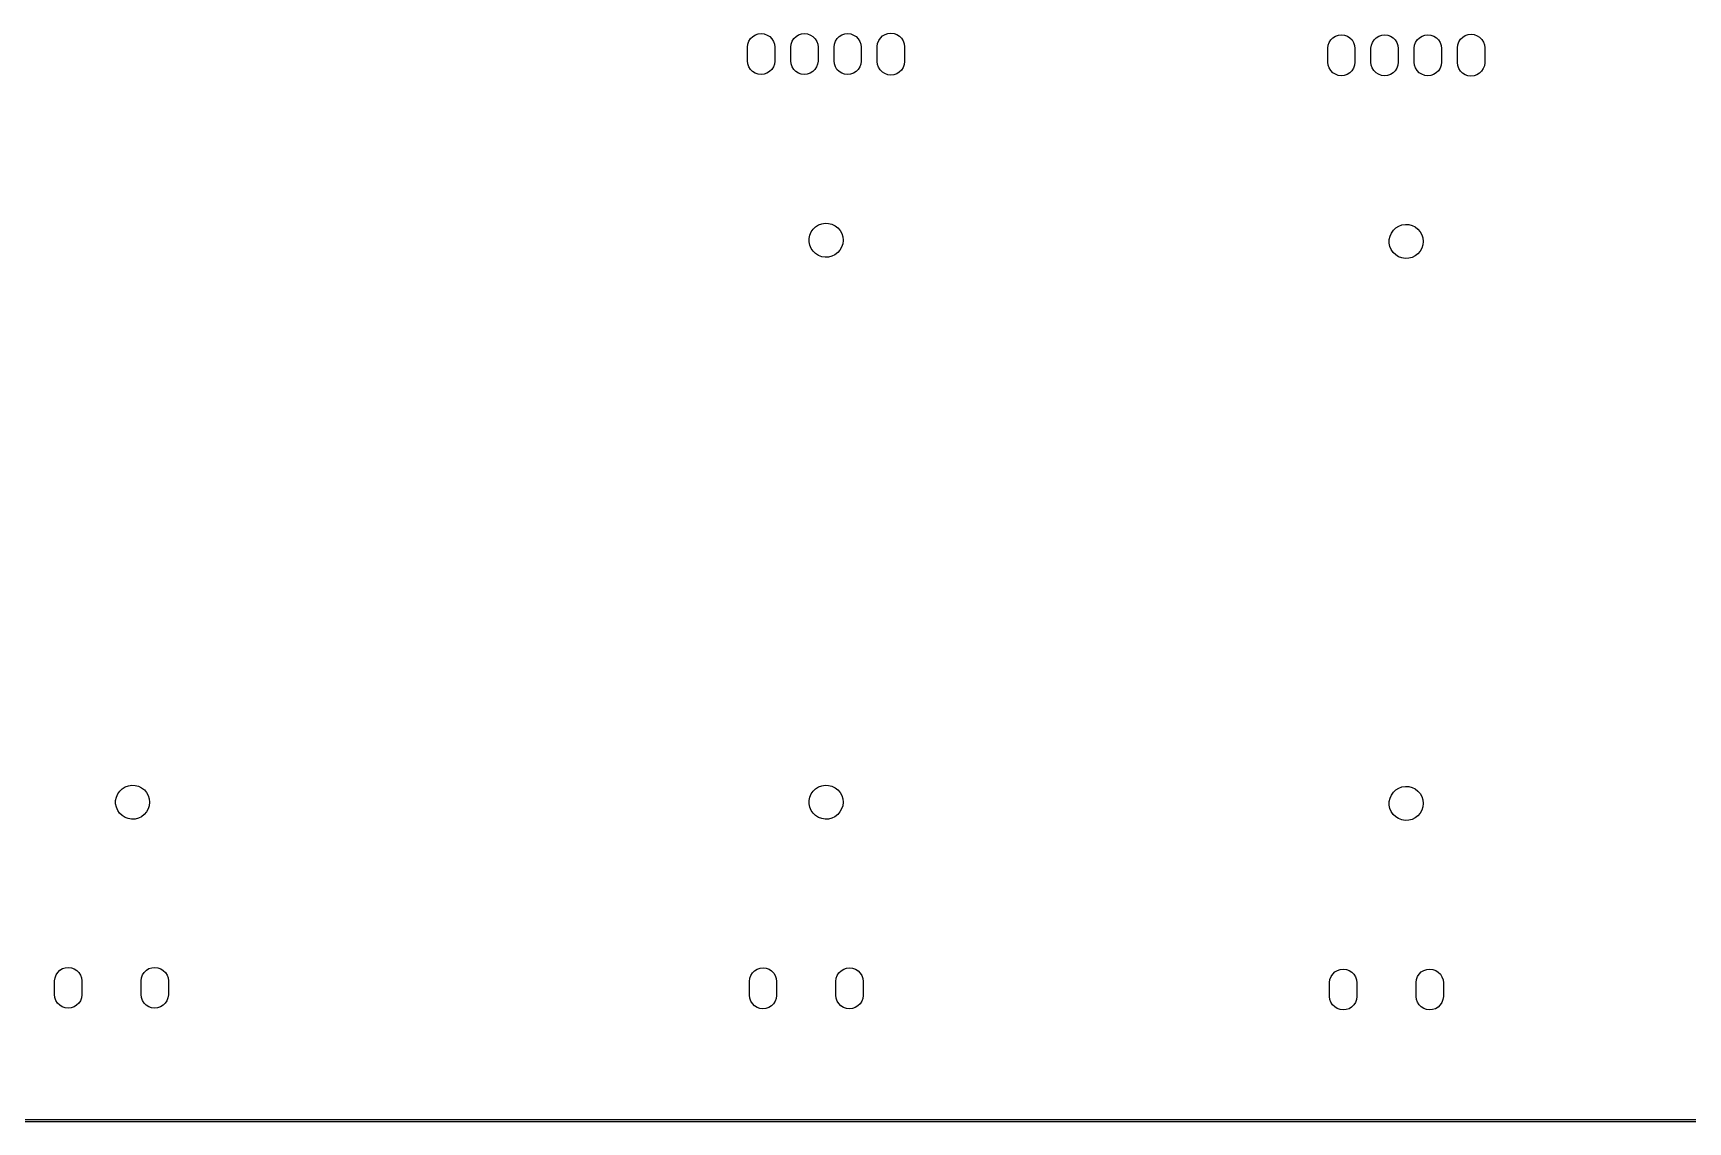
# Model space of a CAD drawing. Extents: x 119 to 479, y -311 to -51.
# Drawn here: x 202.3 to 299.5, y -311.1 to -247.1 of the extents above; entities that cross this region are included whole.
import ezdxf

# ---------------------------------------------------------------- set-up
doc = ezdxf.new("R2010")
doc.units = 0
doc.layers.add('BLACK', color=7, linetype='CONTINUOUS')

msp = doc.modelspace()

# ---------------------------------------------------------------- linework, layer by layer
at = {"layer": 'BLACK', "linetype": 'CONTINUOUS'}
for p, q in [((244.29, -247.957), (244.312, -247.78)), ((244.312, -247.78), (244.373, -247.612)), ((244.373, -247.612), (244.47, -247.462)), ((244.47, -247.462), (244.597, -247.338)), ((244.597, -247.338), (244.749, -247.244)), ((244.749, -247.244), (244.918, -247.187)), ((244.918, -247.187), (245.096, -247.168)), ((245.096, -247.168), (245.273, -247.189)), ((245.273, -247.189), (245.441, -247.249)), ((245.441, -247.249), (245.591, -247.345)), ((245.591, -247.345), (245.717, -247.471)), ((245.717, -247.471), (245.811, -247.622)), ((245.811, -247.622), (245.87, -247.791)), ((245.87, -247.791), (245.89, -247.968)), ((246.83, -247.957), (246.852, -247.78)), ((246.852, -247.78), (246.913, -247.612)), ((246.913, -247.612), (247.01, -247.462)), ((247.01, -247.462), (247.137, -247.338)), ((247.137, -247.338), (247.289, -247.244)), ((247.289, -247.244), (247.458, -247.187)), ((247.458, -247.187), (247.636, -247.168)), ((247.636, -247.168), (247.813, -247.189)), ((247.813, -247.189), (247.981, -247.249)), ((247.981, -247.249), (248.131, -247.345)), ((248.131, -247.345), (248.257, -247.471)), ((248.257, -247.471), (248.351, -247.622)), ((248.351, -247.622), (248.41, -247.791)), ((248.41, -247.791), (248.43, -247.968)), ((249.37, -247.957), (249.392, -247.78)), ((249.392, -247.78), (249.453, -247.612)), ((249.453, -247.612), (249.55, -247.462)), ((249.55, -247.462), (249.677, -247.338)), ((249.677, -247.338), (249.829, -247.244)), ((249.829, -247.244), (249.998, -247.187)), ((249.998, -247.187), (250.176, -247.168)), ((250.176, -247.168), (250.353, -247.189)), ((250.353, -247.189), (250.521, -247.249)), ((250.521, -247.249), (250.671, -247.345)), ((250.671, -247.345), (250.797, -247.471)), ((250.797, -247.471), (250.891, -247.622)), ((250.891, -247.622), (250.95, -247.791)), ((250.95, -247.791), (250.97, -247.968)), ((251.91, -247.926), (251.932, -247.749)), ((251.932, -247.749), (251.993, -247.581)), ((251.993, -247.581), (252.09, -247.431)), ((252.09, -247.431), (252.217, -247.307)), ((252.217, -247.307), (252.369, -247.213)), ((252.369, -247.213), (252.538, -247.156)), ((252.538, -247.156), (252.716, -247.137)), ((252.716, -247.137), (252.893, -247.158)), ((252.893, -247.158), (253.061, -247.218)), ((253.061, -247.218), (253.211, -247.314)), ((253.211, -247.314), (253.337, -247.44)), ((253.337, -247.44), (253.431, -247.591)), ((253.431, -247.591), (253.49, -247.76)), ((253.49, -247.76), (253.51, -247.937)), ((278.37, -248.027), (278.392, -247.85)), ((278.392, -247.85), (278.453, -247.682)), ((278.453, -247.682), (278.55, -247.532)), ((278.55, -247.532), (278.677, -247.408)), ((278.677, -247.408), (278.829, -247.314)), ((278.829, -247.314), (278.998, -247.257)), ((278.998, -247.257), (279.176, -247.238)), ((279.176, -247.238), (279.353, -247.259)), ((279.353, -247.259), (279.521, -247.319)), ((279.521, -247.319), (279.671, -247.415)), ((279.671, -247.415), (279.797, -247.541)), ((279.797, -247.541), (279.891, -247.692)), ((279.891, -247.692), (279.95, -247.861)), ((280.91, -248.027), (280.932, -247.85)), ((280.932, -247.85), (280.993, -247.682)), ((280.993, -247.682), (281.09, -247.532)), ((281.09, -247.532), (281.217, -247.408)), ((281.217, -247.408), (281.369, -247.314)), ((281.369, -247.314), (281.538, -247.257)), ((281.538, -247.257), (281.716, -247.238)), ((281.716, -247.238), (281.893, -247.259)), ((281.893, -247.259), (282.061, -247.319)), ((282.061, -247.319), (282.211, -247.415)), ((282.211, -247.415), (282.337, -247.541)), ((282.337, -247.541), (282.431, -247.692)), ((282.431, -247.692), (282.49, -247.861)), ((283.45, -248.027), (283.472, -247.85)), ((283.472, -247.85), (283.533, -247.682)), ((283.533, -247.682), (283.63, -247.532)), ((283.63, -247.532), (283.757, -247.408)), ((283.757, -247.408), (283.909, -247.314)), ((283.909, -247.314), (284.078, -247.257)), ((284.078, -247.257), (284.256, -247.238)), ((284.256, -247.238), (284.433, -247.259)), ((284.433, -247.259), (284.601, -247.319)), ((284.601, -247.319), (284.751, -247.415)), ((284.751, -247.415), (284.877, -247.541)), ((284.877, -247.541), (284.971, -247.692)), ((284.971, -247.692), (285.03, -247.861)), ((285.99, -247.996), (286.012, -247.819)), ((286.012, -247.819), (286.073, -247.651)), ((286.073, -247.651), (286.17, -247.501)), ((286.17, -247.501), (286.297, -247.377)), ((286.297, -247.377), (286.449, -247.283)), ((286.449, -247.283), (286.618, -247.226)), ((286.618, -247.226), (286.796, -247.207)), ((286.796, -247.207), (286.973, -247.228)), ((286.973, -247.228), (287.141, -247.288)), ((287.141, -247.288), (287.291, -247.384)), ((287.291, -247.384), (287.417, -247.51)), ((287.417, -247.51), (287.511, -247.661)), ((287.511, -247.661), (287.57, -247.83)), ((287.57, -247.83), (287.59, -248.007)), ((244.29, -247.968), (244.29, -247.957)), ((244.29, -248.768), (244.29, -247.968)), ((244.31, -248.945), (244.29, -248.768)), ((245.89, -248.779), (245.868, -248.956)), ((245.89, -247.968), (245.89, -248.768)), ((245.89, -248.768), (245.89, -248.779)), ((246.83, -247.968), (246.83, -247.957)), ((246.83, -248.768), (246.83, -247.968)), ((246.85, -248.945), (246.83, -248.768)), ((248.43, -248.779), (248.408, -248.956)), ((248.43, -247.968), (248.43, -248.768)), ((248.43, -248.768), (248.43, -248.779)), ((249.37, -247.968), (249.37, -247.957)), ((249.37, -248.768), (249.37, -247.968)), ((249.39, -248.945), (249.37, -248.768)), ((250.97, -248.779), (250.948, -248.956)), ((250.97, -247.968), (250.97, -248.768)), ((250.97, -248.768), (250.97, -248.779)), ((251.91, -247.937), (251.91, -247.926)), ((251.91, -248.799), (251.91, -247.937)), ((251.93, -248.976), (251.91, -248.799)), ((253.51, -248.81), (253.488, -248.987)), ((253.51, -247.937), (253.51, -248.799)), ((253.51, -248.799), (253.51, -248.81)), ((278.37, -248.038), (278.37, -248.027)), ((278.37, -248.838), (278.37, -248.038)), ((279.95, -247.861), (279.97, -248.038)), ((279.97, -248.038), (279.97, -248.838)), ((280.91, -248.038), (280.91, -248.027)), ((280.91, -248.838), (280.91, -248.038)), ((282.49, -247.861), (282.51, -248.038)), ((282.51, -248.038), (282.51, -248.838)), ((283.45, -248.038), (283.45, -248.027)), ((283.45, -248.838), (283.45, -248.038)), ((285.03, -247.861), (285.05, -248.038)), ((285.05, -248.038), (285.05, -248.838)), ((285.99, -248.007), (285.99, -247.996)), ((285.99, -248.869), (285.99, -248.007)), ((287.59, -248.007), (287.59, -248.869)), ((244.369, -249.114), (244.31, -248.945)), ((244.463, -249.265), (244.369, -249.114)), ((244.589, -249.391), (244.463, -249.265)), ((244.739, -249.487), (244.589, -249.391)), ((244.907, -249.547), (244.739, -249.487)), ((245.084, -249.568), (244.907, -249.547)), ((245.262, -249.549), (245.084, -249.568)), ((245.431, -249.492), (245.262, -249.549)), ((245.583, -249.398), (245.431, -249.492)), ((245.71, -249.274), (245.583, -249.398)), ((245.807, -249.124), (245.71, -249.274)), ((245.868, -248.956), (245.807, -249.124)), ((246.909, -249.114), (246.85, -248.945)), ((247.003, -249.265), (246.909, -249.114)), ((247.129, -249.391), (247.003, -249.265)), ((247.279, -249.487), (247.129, -249.391)), ((247.447, -249.547), (247.279, -249.487)), ((247.624, -249.568), (247.447, -249.547)), ((247.802, -249.549), (247.624, -249.568)), ((247.971, -249.492), (247.802, -249.549)), ((248.123, -249.398), (247.971, -249.492)), ((248.25, -249.274), (248.123, -249.398)), ((248.347, -249.124), (248.25, -249.274)), ((248.408, -248.956), (248.347, -249.124)), ((249.449, -249.114), (249.39, -248.945)), ((249.543, -249.265), (249.449, -249.114)), ((249.669, -249.391), (249.543, -249.265)), ((249.819, -249.487), (249.669, -249.391)), ((249.987, -249.547), (249.819, -249.487)), ((250.164, -249.568), (249.987, -249.547)), ((250.342, -249.549), (250.164, -249.568)), ((250.511, -249.492), (250.342, -249.549)), ((250.663, -249.398), (250.511, -249.492)), ((250.79, -249.274), (250.663, -249.398)), ((250.887, -249.124), (250.79, -249.274)), ((250.948, -248.956), (250.887, -249.124)), ((251.989, -249.145), (251.93, -248.976)), ((252.083, -249.296), (251.989, -249.145)), ((252.209, -249.422), (252.083, -249.296)), ((252.359, -249.518), (252.209, -249.422)), ((252.527, -249.578), (252.359, -249.518)), ((252.704, -249.599), (252.527, -249.578)), ((252.882, -249.58), (252.704, -249.599)), ((253.051, -249.523), (252.882, -249.58)), ((253.203, -249.429), (253.051, -249.523)), ((253.33, -249.305), (253.203, -249.429)), ((253.427, -249.155), (253.33, -249.305)), ((253.488, -248.987), (253.427, -249.155)), ((278.39, -249.015), (278.37, -248.838)), ((278.449, -249.184), (278.39, -249.015)), ((278.543, -249.335), (278.449, -249.184)), ((278.669, -249.461), (278.543, -249.335)), ((278.819, -249.557), (278.669, -249.461)), ((278.987, -249.617), (278.819, -249.557)), ((279.164, -249.638), (278.987, -249.617)), ((279.342, -249.619), (279.164, -249.638)), ((279.511, -249.562), (279.342, -249.619)), ((279.663, -249.468), (279.511, -249.562)), ((279.79, -249.344), (279.663, -249.468)), ((279.887, -249.194), (279.79, -249.344)), ((279.948, -249.026), (279.887, -249.194)), ((279.97, -248.849), (279.948, -249.026)), ((279.97, -248.838), (279.97, -248.849)), ((280.93, -249.015), (280.91, -248.838)), ((280.989, -249.184), (280.93, -249.015)), ((281.083, -249.335), (280.989, -249.184)), ((281.209, -249.461), (281.083, -249.335)), ((281.359, -249.557), (281.209, -249.461)), ((281.527, -249.617), (281.359, -249.557)), ((281.704, -249.638), (281.527, -249.617)), ((281.882, -249.619), (281.704, -249.638)), ((282.051, -249.562), (281.882, -249.619)), ((282.203, -249.468), (282.051, -249.562)), ((282.33, -249.344), (282.203, -249.468)), ((282.427, -249.194), (282.33, -249.344)), ((282.488, -249.026), (282.427, -249.194)), ((282.51, -248.849), (282.488, -249.026)), ((282.51, -248.838), (282.51, -248.849)), ((283.47, -249.015), (283.45, -248.838)), ((283.529, -249.184), (283.47, -249.015)), ((283.623, -249.335), (283.529, -249.184)), ((283.749, -249.461), (283.623, -249.335)), ((283.899, -249.557), (283.749, -249.461)), ((284.067, -249.617), (283.899, -249.557)), ((284.244, -249.638), (284.067, -249.617)), ((284.422, -249.619), (284.244, -249.638)), ((284.591, -249.562), (284.422, -249.619)), ((284.743, -249.468), (284.591, -249.562)), ((284.87, -249.344), (284.743, -249.468)), ((284.967, -249.194), (284.87, -249.344)), ((285.028, -249.026), (284.967, -249.194)), ((285.05, -248.849), (285.028, -249.026)), ((285.05, -248.838), (285.05, -248.849)), ((286.01, -249.046), (285.99, -248.869)), ((286.069, -249.215), (286.01, -249.046)), ((286.163, -249.366), (286.069, -249.215)), ((286.289, -249.492), (286.163, -249.366)), ((286.439, -249.588), (286.289, -249.492)), ((286.607, -249.648), (286.439, -249.588)), ((286.784, -249.669), (286.607, -249.648)), ((286.962, -249.65), (286.784, -249.669)), ((287.131, -249.593), (286.962, -249.65)), ((287.283, -249.499), (287.131, -249.593)), ((287.41, -249.375), (287.283, -249.499)), ((287.507, -249.225), (287.41, -249.375)), ((287.568, -249.057), (287.507, -249.225)), ((287.59, -248.88), (287.568, -249.057)), ((287.59, -248.869), (287.59, -248.88)), ((248.143, -258.647), (248.29, -258.508)), ((248.29, -258.508), (248.462, -258.401)), ((248.462, -258.401), (248.651, -258.331)), ((248.651, -258.331), (248.851, -258.301)), ((248.851, -258.301), (249.053, -258.312)), ((249.053, -258.312), (249.249, -258.363)), ((249.249, -258.363), (249.43, -258.452)), ((249.43, -258.452), (249.59, -258.576)), ((282.37, -258.578), (282.542, -258.471)), ((282.542, -258.471), (282.731, -258.401)), ((282.731, -258.401), (282.931, -258.371)), ((282.931, -258.371), (283.133, -258.382)), ((283.133, -258.382), (283.329, -258.433)), ((283.329, -258.433), (283.51, -258.522)), ((283.51, -258.522), (283.67, -258.646)), ((247.905, -259.195), (247.947, -258.998)), ((247.905, -259.398), (247.905, -259.195)), ((247.945, -259.596), (247.905, -259.398)), ((247.947, -258.998), (248.027, -258.812)), ((248.027, -258.812), (248.143, -258.647)), ((249.59, -258.576), (249.721, -258.729)), ((249.721, -258.729), (249.819, -258.906)), ((249.878, -259.508), (249.816, -259.7)), ((249.819, -258.906), (249.88, -259.099)), ((249.9, -259.307), (249.878, -259.508)), ((249.88, -259.099), (249.9, -259.3)), ((249.9, -259.3), (249.9, -259.307)), ((281.985, -259.265), (282.027, -259.068)), ((281.985, -259.468), (281.985, -259.265)), ((282.025, -259.666), (281.985, -259.468)), ((282.027, -259.068), (282.107, -258.882)), ((282.107, -258.882), (282.223, -258.717)), ((282.223, -258.717), (282.37, -258.578)), ((283.67, -258.646), (283.801, -258.799)), ((283.801, -258.799), (283.899, -258.976)), ((283.899, -258.976), (283.96, -259.169)), ((283.98, -259.377), (283.958, -259.578)), ((283.96, -259.169), (283.98, -259.37)), ((283.98, -259.37), (283.98, -259.377)), ((248.024, -259.782), (247.945, -259.596)), ((248.138, -259.948), (248.024, -259.782)), ((248.284, -260.088), (248.138, -259.948)), ((248.455, -260.196), (248.284, -260.088)), ((248.645, -260.267), (248.455, -260.196)), ((248.844, -260.298), (248.645, -260.267)), ((249.046, -260.289), (248.844, -260.298)), ((249.242, -260.24), (249.046, -260.289)), ((249.424, -260.152), (249.242, -260.24)), ((249.585, -260.029), (249.424, -260.152)), ((249.717, -259.876), (249.585, -260.029)), ((249.816, -259.7), (249.717, -259.876)), ((282.104, -259.852), (282.025, -259.666)), ((282.218, -260.018), (282.104, -259.852)), ((282.364, -260.158), (282.218, -260.018)), ((282.535, -260.266), (282.364, -260.158)), ((282.725, -260.337), (282.535, -260.266)), ((282.924, -260.368), (282.725, -260.337)), ((283.126, -260.359), (282.924, -260.368)), ((283.322, -260.31), (283.126, -260.359)), ((283.504, -260.222), (283.322, -260.31)), ((283.665, -260.099), (283.504, -260.222)), ((283.797, -259.946), (283.665, -260.099)), ((283.896, -259.77), (283.797, -259.946)), ((283.958, -259.578), (283.896, -259.77)), ((207.413, -291.647), (207.56, -291.508)), ((207.56, -291.508), (207.732, -291.401)), ((207.732, -291.401), (207.921, -291.331)), ((207.921, -291.331), (208.121, -291.301)), ((208.121, -291.301), (208.323, -291.312)), ((208.323, -291.312), (208.519, -291.363)), ((208.519, -291.363), (208.7, -291.452)), ((208.7, -291.452), (208.86, -291.576)), ((208.86, -291.576), (208.991, -291.729)), ((248.143, -291.647), (248.29, -291.508)), ((248.29, -291.508), (248.462, -291.401)), ((248.462, -291.401), (248.651, -291.331)), ((248.651, -291.331), (248.851, -291.301)), ((248.851, -291.301), (249.053, -291.312)), ((249.053, -291.312), (249.249, -291.363)), ((249.249, -291.363), (249.43, -291.452)), ((249.43, -291.452), (249.59, -291.576)), ((249.59, -291.576), (249.721, -291.729)), ((282.223, -291.717), (282.37, -291.578)), ((282.37, -291.578), (282.542, -291.471)), ((282.542, -291.471), (282.731, -291.401)), ((282.731, -291.401), (282.931, -291.371)), ((282.931, -291.371), (283.133, -291.382)), ((283.133, -291.382), (283.329, -291.433)), ((283.329, -291.433), (283.51, -291.522)), ((283.51, -291.522), (283.67, -291.646)), ((207.175, -292.195), (207.217, -291.998)), ((207.175, -292.398), (207.175, -292.195)), ((207.215, -292.596), (207.175, -292.398)), ((207.217, -291.998), (207.297, -291.812)), ((207.297, -291.812), (207.413, -291.647)), ((208.991, -291.729), (209.089, -291.906)), ((209.148, -292.508), (209.086, -292.7)), ((209.089, -291.906), (209.15, -292.099)), ((209.17, -292.307), (209.148, -292.508)), ((209.15, -292.099), (209.17, -292.3)), ((209.17, -292.3), (209.17, -292.307)), ((247.905, -292.195), (247.947, -291.998)), ((247.905, -292.398), (247.905, -292.195)), ((247.945, -292.596), (247.905, -292.398)), ((247.947, -291.998), (248.027, -291.812)), ((248.027, -291.812), (248.143, -291.647)), ((249.721, -291.729), (249.819, -291.906)), ((249.878, -292.508), (249.816, -292.7)), ((249.819, -291.906), (249.88, -292.099)), ((249.9, -292.307), (249.878, -292.508)), ((249.88, -292.099), (249.9, -292.3)), ((249.9, -292.3), (249.9, -292.307)), ((281.985, -292.265), (282.027, -292.068)), ((281.985, -292.468), (281.985, -292.265)), ((282.025, -292.666), (281.985, -292.468)), ((282.027, -292.068), (282.107, -291.882)), ((282.107, -291.882), (282.223, -291.717)), ((283.67, -291.646), (283.801, -291.799)), ((283.801, -291.799), (283.899, -291.976)), ((283.899, -291.976), (283.96, -292.169)), ((283.98, -292.377), (283.958, -292.578)), ((283.96, -292.169), (283.98, -292.37)), ((283.98, -292.37), (283.98, -292.377)), ((207.294, -292.782), (207.215, -292.596)), ((207.408, -292.948), (207.294, -292.782)), ((207.554, -293.088), (207.408, -292.948)), ((207.725, -293.196), (207.554, -293.088)), ((207.915, -293.267), (207.725, -293.196)), ((208.114, -293.298), (207.915, -293.267)), ((208.316, -293.289), (208.114, -293.298)), ((208.512, -293.24), (208.316, -293.289)), ((208.694, -293.152), (208.512, -293.24)), ((208.855, -293.029), (208.694, -293.152)), ((208.987, -292.876), (208.855, -293.029)), ((209.086, -292.7), (208.987, -292.876)), ((248.024, -292.782), (247.945, -292.596)), ((248.138, -292.948), (248.024, -292.782)), ((248.284, -293.088), (248.138, -292.948)), ((248.455, -293.196), (248.284, -293.088)), ((248.645, -293.267), (248.455, -293.196)), ((248.844, -293.298), (248.645, -293.267)), ((249.046, -293.289), (248.844, -293.298)), ((249.242, -293.24), (249.046, -293.289)), ((249.424, -293.152), (249.242, -293.24)), ((249.585, -293.029), (249.424, -293.152)), ((249.717, -292.876), (249.585, -293.029)), ((249.816, -292.7), (249.717, -292.876)), ((282.104, -292.852), (282.025, -292.666)), ((282.218, -293.018), (282.104, -292.852)), ((282.364, -293.158), (282.218, -293.018)), ((282.535, -293.266), (282.364, -293.158)), ((282.725, -293.337), (282.535, -293.266)), ((282.924, -293.368), (282.725, -293.337)), ((283.126, -293.359), (282.924, -293.368)), ((283.322, -293.31), (283.126, -293.359)), ((283.504, -293.222), (283.322, -293.31)), ((283.665, -293.099), (283.504, -293.222)), ((283.797, -292.946), (283.665, -293.099)), ((283.896, -292.77), (283.797, -292.946)), ((283.958, -292.578), (283.896, -292.77)), ((203.77, -302.294), (203.897, -302.17)), ((203.897, -302.17), (204.049, -302.076)), ((204.049, -302.076), (204.218, -302.019)), ((204.218, -302.019), (204.396, -302)), ((204.396, -302), (204.573, -302.021)), ((204.573, -302.021), (204.741, -302.081)), ((204.741, -302.081), (204.891, -302.177)), ((204.891, -302.177), (205.017, -302.303)), ((208.85, -302.294), (208.977, -302.17)), ((208.977, -302.17), (209.129, -302.076)), ((209.129, -302.076), (209.298, -302.019)), ((209.298, -302.019), (209.476, -302)), ((209.476, -302), (209.653, -302.021)), ((209.653, -302.021), (209.821, -302.081)), ((209.821, -302.081), (209.971, -302.177)), ((209.971, -302.177), (210.097, -302.303)), ((244.58, -302.326), (244.707, -302.202)), ((244.707, -302.202), (244.859, -302.108)), ((244.859, -302.108), (245.028, -302.051)), ((245.028, -302.051), (245.206, -302.032)), ((245.206, -302.032), (245.383, -302.053)), ((245.383, -302.053), (245.551, -302.113)), ((245.551, -302.113), (245.701, -302.209)), ((245.701, -302.209), (245.827, -302.335)), ((249.66, -302.326), (249.787, -302.202)), ((249.787, -302.202), (249.939, -302.108)), ((249.939, -302.108), (250.108, -302.051)), ((250.108, -302.051), (250.286, -302.032)), ((250.286, -302.032), (250.463, -302.053)), ((250.463, -302.053), (250.631, -302.113)), ((250.631, -302.113), (250.781, -302.209)), ((250.781, -302.209), (250.907, -302.335)), ((278.66, -302.396), (278.787, -302.272)), ((278.787, -302.272), (278.939, -302.178)), ((278.939, -302.178), (279.108, -302.121)), ((279.108, -302.121), (279.286, -302.102)), ((279.286, -302.102), (279.463, -302.123)), ((279.463, -302.123), (279.631, -302.183)), ((279.631, -302.183), (279.781, -302.279)), ((279.781, -302.279), (279.907, -302.405)), ((283.74, -302.396), (283.867, -302.272)), ((283.867, -302.272), (284.019, -302.178)), ((284.019, -302.178), (284.188, -302.121)), ((284.188, -302.121), (284.366, -302.102)), ((284.366, -302.102), (284.543, -302.123)), ((284.543, -302.123), (284.711, -302.183)), ((284.711, -302.183), (284.861, -302.279)), ((284.861, -302.279), (284.987, -302.405)), ((203.59, -302.789), (203.612, -302.612)), ((203.59, -302.8), (203.59, -302.789)), ((203.59, -303.6), (203.59, -302.8)), ((203.612, -302.612), (203.673, -302.444)), ((203.673, -302.444), (203.77, -302.294)), ((205.017, -302.303), (205.111, -302.454)), ((205.111, -302.454), (205.17, -302.623)), ((205.17, -302.623), (205.19, -302.8)), ((205.19, -302.8), (205.19, -303.6)), ((208.67, -302.789), (208.692, -302.612)), ((208.67, -302.8), (208.67, -302.789)), ((208.67, -303.6), (208.67, -302.8)), ((208.692, -302.612), (208.753, -302.444)), ((208.753, -302.444), (208.85, -302.294)), ((210.097, -302.303), (210.191, -302.454)), ((210.191, -302.454), (210.25, -302.623)), ((210.25, -302.623), (210.27, -302.8)), ((210.27, -302.8), (210.27, -303.6)), ((244.4, -302.821), (244.422, -302.644)), ((244.4, -302.832), (244.4, -302.821)), ((244.4, -303.632), (244.4, -302.832)), ((244.422, -302.644), (244.483, -302.476)), ((244.483, -302.476), (244.58, -302.326)), ((245.827, -302.335), (245.921, -302.486)), ((245.921, -302.486), (245.98, -302.655)), ((245.98, -302.655), (246, -302.832)), ((246, -302.832), (246, -303.632)), ((249.48, -302.821), (249.502, -302.644)), ((249.48, -302.832), (249.48, -302.821)), ((249.48, -303.632), (249.48, -302.832)), ((249.502, -302.644), (249.563, -302.476)), ((249.563, -302.476), (249.66, -302.326)), ((250.907, -302.335), (251.001, -302.486)), ((251.001, -302.486), (251.06, -302.655)), ((251.06, -302.655), (251.08, -302.832)), ((251.08, -302.832), (251.08, -303.632)), ((278.48, -302.891), (278.502, -302.714)), ((278.48, -302.902), (278.48, -302.891)), ((278.48, -303.702), (278.48, -302.902)), ((278.502, -302.714), (278.563, -302.546)), ((278.563, -302.546), (278.66, -302.396)), ((279.907, -302.405), (280.001, -302.556)), ((280.001, -302.556), (280.06, -302.725)), ((280.06, -302.725), (280.08, -302.902)), ((280.08, -302.902), (280.08, -303.702)), ((283.56, -302.891), (283.582, -302.714)), ((283.56, -302.902), (283.56, -302.891)), ((283.56, -303.702), (283.56, -302.902)), ((283.582, -302.714), (283.643, -302.546)), ((283.643, -302.546), (283.74, -302.396)), ((284.987, -302.405), (285.081, -302.556)), ((285.081, -302.556), (285.14, -302.725)), ((285.14, -302.725), (285.16, -302.902)), ((285.16, -302.902), (285.16, -303.702)), ((203.61, -303.777), (203.59, -303.6)), ((203.669, -303.946), (203.61, -303.777)), ((203.763, -304.097), (203.669, -303.946)), ((203.889, -304.223), (203.763, -304.097)), ((204.039, -304.319), (203.889, -304.223)), ((204.883, -304.23), (204.731, -304.324)), ((205.01, -304.106), (204.883, -304.23)), ((205.107, -303.956), (205.01, -304.106)), ((205.168, -303.788), (205.107, -303.956)), ((205.19, -303.611), (205.168, -303.788)), ((205.19, -303.6), (205.19, -303.611)), ((208.69, -303.777), (208.67, -303.6)), ((208.749, -303.946), (208.69, -303.777)), ((208.843, -304.097), (208.749, -303.946)), ((208.969, -304.223), (208.843, -304.097)), ((209.119, -304.319), (208.969, -304.223)), ((209.963, -304.23), (209.811, -304.324)), ((210.09, -304.106), (209.963, -304.23)), ((210.187, -303.956), (210.09, -304.106)), ((210.248, -303.788), (210.187, -303.956)), ((210.27, -303.611), (210.248, -303.788)), ((210.27, -303.6), (210.27, -303.611)), ((244.42, -303.809), (244.4, -303.632)), ((244.479, -303.978), (244.42, -303.809)), ((244.573, -304.129), (244.479, -303.978)), ((244.699, -304.255), (244.573, -304.129)), ((245.82, -304.138), (245.693, -304.262)), ((245.917, -303.988), (245.82, -304.138)), ((245.978, -303.82), (245.917, -303.988)), ((246, -303.643), (245.978, -303.82)), ((246, -303.632), (246, -303.643)), ((249.5, -303.809), (249.48, -303.632)), ((249.559, -303.978), (249.5, -303.809)), ((249.653, -304.129), (249.559, -303.978)), ((249.779, -304.255), (249.653, -304.129)), ((250.9, -304.138), (250.773, -304.262)), ((250.997, -303.988), (250.9, -304.138)), ((251.058, -303.82), (250.997, -303.988)), ((251.08, -303.643), (251.058, -303.82)), ((251.08, -303.632), (251.08, -303.643)), ((278.5, -303.879), (278.48, -303.702)), ((278.559, -304.048), (278.5, -303.879)), ((278.653, -304.199), (278.559, -304.048)), ((278.779, -304.325), (278.653, -304.199)), ((279.9, -304.208), (279.773, -304.332)), ((279.997, -304.058), (279.9, -304.208)), ((280.058, -303.89), (279.997, -304.058)), ((280.08, -303.713), (280.058, -303.89)), ((280.08, -303.702), (280.08, -303.713)), ((283.58, -303.879), (283.56, -303.702)), ((283.639, -304.048), (283.58, -303.879)), ((283.733, -304.199), (283.639, -304.048)), ((283.859, -304.325), (283.733, -304.199)), ((284.98, -304.208), (284.853, -304.332)), ((285.077, -304.058), (284.98, -304.208)), ((285.138, -303.89), (285.077, -304.058)), ((285.16, -303.713), (285.138, -303.89)), ((285.16, -303.702), (285.16, -303.713)), ((204.207, -304.379), (204.039, -304.319)), ((204.384, -304.4), (204.207, -304.379)), ((204.562, -304.381), (204.384, -304.4)), ((204.731, -304.324), (204.562, -304.381)), ((209.287, -304.379), (209.119, -304.319)), ((209.464, -304.4), (209.287, -304.379)), ((209.642, -304.381), (209.464, -304.4)), ((209.811, -304.324), (209.642, -304.381)), ((244.849, -304.351), (244.699, -304.255)), ((245.017, -304.411), (244.849, -304.351)), ((245.194, -304.432), (245.017, -304.411)), ((245.372, -304.413), (245.194, -304.432)), ((245.541, -304.356), (245.372, -304.413)), ((245.693, -304.262), (245.541, -304.356)), ((249.929, -304.351), (249.779, -304.255)), ((250.097, -304.411), (249.929, -304.351)), ((250.274, -304.432), (250.097, -304.411)), ((250.452, -304.413), (250.274, -304.432)), ((250.621, -304.356), (250.452, -304.413)), ((250.773, -304.262), (250.621, -304.356)), ((278.929, -304.421), (278.779, -304.325)), ((279.097, -304.481), (278.929, -304.421)), ((279.274, -304.502), (279.097, -304.481)), ((279.452, -304.483), (279.274, -304.502)), ((279.621, -304.426), (279.452, -304.483)), ((279.773, -304.332), (279.621, -304.426)), ((284.009, -304.421), (283.859, -304.325)), ((284.177, -304.481), (284.009, -304.421)), ((284.354, -304.502), (284.177, -304.481)), ((284.532, -304.483), (284.354, -304.502)), ((284.701, -304.426), (284.532, -304.483)), ((284.853, -304.332), (284.701, -304.426)), ((119.075, -310.925), (478.925, -310.925)), ((479, -311.075), (119, -311.075))]:
    msp.add_line(p, q, dxfattribs=at)

doc.saveas('drawing.dxf')
